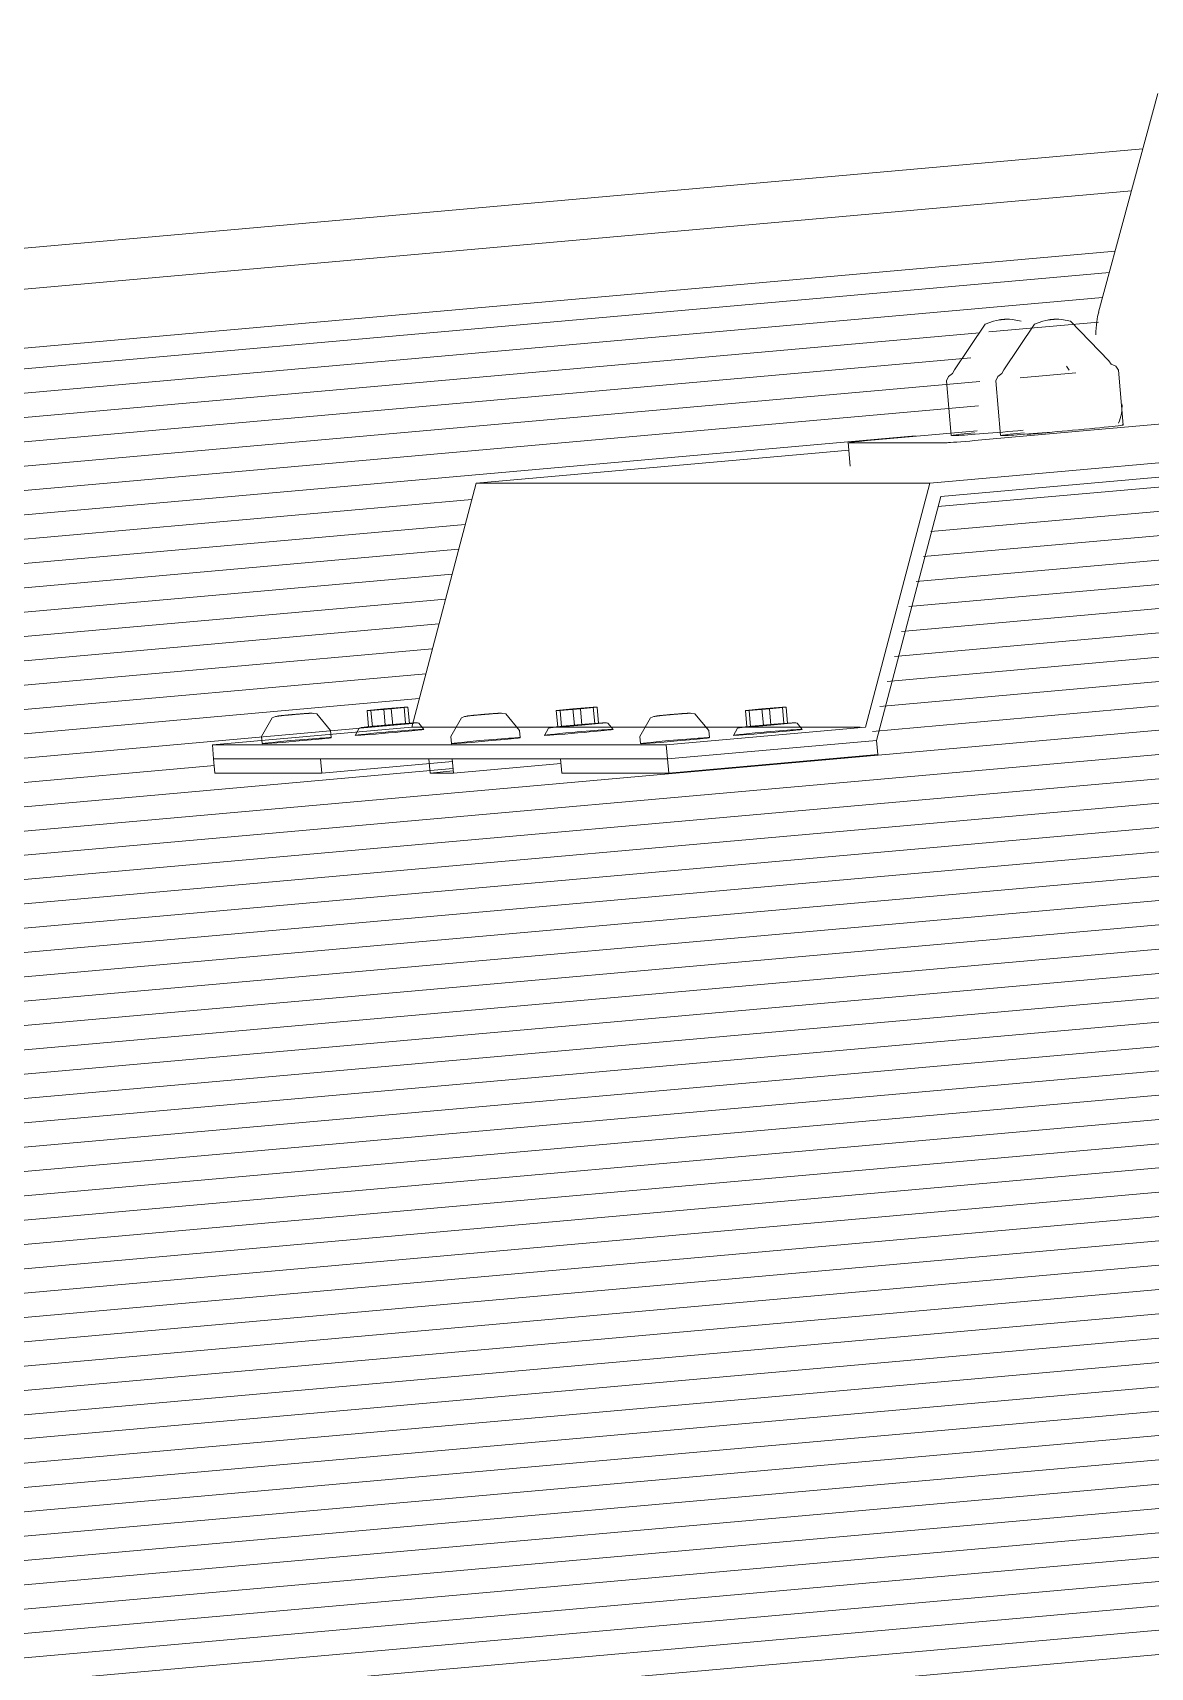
# Model space of a CAD drawing. Header units: millimetres. Extents: x 4237772 to 4686020, y -673 to 29459.
# Drawn here: x 4302473.2 to 4302709.2, y 16660 to 17005.2 of the extents above; entities that cross this region are included whole.
import ezdxf

# ---------------------------------------------------------------- set-up
doc = ezdxf.new("R2010")
doc.units = ezdxf.units.MM
for name, color, linetype, lineweight in [('A-ROOF', 132, 'Continuous', 5), ('A-ROOF-PATT', 132, 'Continuous', 5), ('Q-SPCQ', 91, 'Continuous', 5)]:
    doc.layers.add(name, color=color, linetype=linetype, lineweight=lineweight)

# ---------------------------------------------------------------- blocks, each defined once
blk = doc.blocks.new('Static Line_Sayfa_Metal Deck_Pan Mount - Up to 15 _ pitch - Max 2 Users-1845874-SECTION - GRIDS C4-C5')
at = {"layer": 'Q-SPCQ'}
for p, q in [((4302710.86, 16992.4), (4302698.34, 16946.24)), ((4302667.47, 16933.26), (4302666.61, 16932.64)), ((4302667.88, 16934.02), (4302667.47, 16933.26)), ((4302677.89, 16933.26), (4302677.03, 16932.64)), ((4302678.3, 16934.02), (4302677.89, 16933.26)), ((4302692.11, 16933.97), (4302691.54, 16934.79)), ((4302700.48, 16935.93), (4302701.01, 16935.25)), ((4302701.96, 16934.79), (4302701.01, 16935.25)), ((4302702.52, 16933.97), (4302701.96, 16934.79)), ((4302703.52, 16922.37), (4302702.52, 16933.97)), ((4302666.2, 16931.74), (4302666.61, 16932.64)), ((4302666.2, 16931.74), (4302667.2, 16920.14)), ((4302676.62, 16931.74), (4302677.03, 16932.64)), ((4302676.62, 16931.74), (4302677.62, 16920.14)), ((4302696.65, 16921.26), (4302718.23, 16923.17)), ((4302672.67, 16921.13), (4302649.55, 16919.08)), ((4302804.71, 16922.67), (4302662.71, 16910.06)), ((4302665.03, 16907.25), (4302802.91, 16919.5)), ((4302672.12, 16919.08), (4302696.65, 16921.26)), ((4302683.28, 16920.4), (4302687.99, 16920.82)), ((4302566.86, 16910.06), (4302645.65, 16917.06)), ((4302645.44, 16918.65), (4302645.86, 16913.67)), ((4302645.51, 16918.64), (4302655.93, 16918.64)), ((4302655.93, 16918.64), (4302666.35, 16918.64)), ((4302553.27, 16858.57), (4302566.86, 16910.06)), ((4302662.71, 16910.06), (4302566.86, 16910.06)), ((4302662.71, 16910.06), (4302649.12, 16858.57)), ((4302651.44, 16855.76), (4302665.03, 16907.25)), ((4302547.38, 16862.43), (4302543.87, 16862.08)), ((4302543.87, 16862.08), (4302544.67, 16862.08)), ((4302544.17, 16858.59), (4302543.87, 16862.08)), ((4302544.67, 16862.08), (4302548.97, 16862.43)), ((4302544.97, 16858.59), (4302544.67, 16862.08)), ((4302551.68, 16862.77), (4302547.38, 16862.43)), ((4302547.68, 16858.94), (4302547.38, 16862.43)), ((4302548.97, 16862.43), (4302552.48, 16862.77)), ((4302548.97, 16862.43), (4302549.27, 16858.94)), ((4302552.48, 16862.77), (4302551.68, 16862.77)), ((4302551.98, 16859.29), (4302551.68, 16862.77)), ((4302552.78, 16859.29), (4302552.48, 16862.77)), ((4302587.32, 16862.43), (4302583.81, 16862.08)), ((4302583.81, 16862.08), (4302584.61, 16862.08)), ((4302584.11, 16858.59), (4302583.81, 16862.08)), ((4302584.61, 16862.08), (4302588.91, 16862.43)), ((4302584.91, 16858.59), (4302584.61, 16862.08)), ((4302591.62, 16862.77), (4302587.32, 16862.43)), ((4302587.62, 16858.94), (4302587.32, 16862.43)), ((4302588.91, 16862.43), (4302592.42, 16862.77)), ((4302588.91, 16862.43), (4302589.21, 16858.94)), ((4302592.42, 16862.77), (4302591.62, 16862.77)), ((4302591.92, 16859.29), (4302591.62, 16862.77)), ((4302592.72, 16859.29), (4302592.42, 16862.77)), ((4302627.25, 16862.43), (4302623.75, 16862.08)), ((4302623.75, 16862.08), (4302624.55, 16862.08)), ((4302623.75, 16862.08), (4302624.05, 16858.59)), ((4302624.55, 16862.08), (4302628.85, 16862.43)), ((4302624.55, 16862.08), (4302624.85, 16858.59)), ((4302631.56, 16862.77), (4302627.25, 16862.43)), ((4302627.55, 16858.94), (4302627.25, 16862.43)), ((4302628.85, 16862.43), (4302632.35, 16862.77)), ((4302628.85, 16862.43), (4302629.15, 16858.94)), ((4302632.35, 16862.77), (4302631.56, 16862.77)), ((4302631.56, 16862.77), (4302631.86, 16859.29)), ((4302632.35, 16862.77), (4302632.65, 16859.29)), ((4302511.19, 16854.83), (4302553.27, 16858.57)), ((4302536.25, 16856.33), (4302536.13, 16857.82)), ((4302544.17, 16858.59), (4302547.68, 16858.94)), ((4302544.97, 16858.59), (4302544.17, 16858.59)), ((4302549.27, 16858.94), (4302544.97, 16858.59)), ((4302547.68, 16858.94), (4302551.98, 16859.29)), ((4302552.78, 16859.29), (4302549.27, 16858.94)), ((4302551.98, 16859.29), (4302552.78, 16859.29)), ((4302647.95, 16858.57), (4302553.27, 16858.57)), ((4302576.19, 16856.33), (4302576.06, 16857.82)), ((4302584.11, 16858.59), (4302587.62, 16858.94)), ((4302584.91, 16858.59), (4302584.11, 16858.59)), ((4302589.21, 16858.94), (4302584.91, 16858.59)), ((4302587.62, 16858.94), (4302591.92, 16859.29)), ((4302592.72, 16859.29), (4302589.21, 16858.94)), ((4302591.92, 16859.29), (4302592.72, 16859.29)), ((4302649.12, 16858.57), (4302607.04, 16854.83)), ((4302616.13, 16856.33), (4302616, 16857.82)), ((4302624.05, 16858.59), (4302627.55, 16858.94)), ((4302624.85, 16858.59), (4302624.05, 16858.59)), ((4302629.15, 16858.94), (4302624.85, 16858.59)), ((4302627.55, 16858.94), (4302631.86, 16859.29)), ((4302632.65, 16859.29), (4302629.15, 16858.94)), ((4302631.86, 16859.29), (4302632.65, 16859.29)), ((4302511.44, 16851.84), (4302511.19, 16854.83)), ((4302607.04, 16854.83), (4302511.19, 16854.83)), ((4302521.58, 16856.57), (4302521.71, 16855.08)), ((4302561.52, 16856.57), (4302561.65, 16855.08)), ((4302601.46, 16856.57), (4302601.59, 16855.08)), ((4302607.04, 16854.83), (4302607.29, 16851.84)), ((4302607.29, 16851.84), (4302651.44, 16855.76)), ((4302607.29, 16851.84), (4302651.44, 16855.76)), ((4302651.7, 16852.78), (4302651.44, 16855.76)), ((4302607.29, 16851.84), (4302511.44, 16851.84)), ((4302511.44, 16851.84), (4302534.02, 16851.84)), ((4302511.7, 16848.85), (4302511.44, 16851.84)), ((4302534.02, 16851.84), (4302534.27, 16848.85)), ((4302561.87, 16851.3), (4302534.27, 16848.85)), ((4302556.92, 16851.84), (4302559.37, 16851.84)), ((4302557.18, 16848.85), (4302556.92, 16851.84)), ((4302559.37, 16851.84), (4302561.82, 16851.84)), ((4302562.08, 16848.85), (4302561.82, 16851.84)), ((4302584.8, 16850.87), (4302562.08, 16848.85)), ((4302584.72, 16851.84), (4302607.29, 16851.84)), ((4302584.72, 16851.84), (4302584.98, 16848.85)), ((4302607.55, 16848.85), (4302607.29, 16851.84)), ((4302651.7, 16852.78), (4302607.55, 16848.85)), ((4302534.27, 16848.85), (4302511.7, 16848.85)), ((4302557.18, 16848.85), (4302562.04, 16849.29)), ((4302559.63, 16848.85), (4302557.18, 16848.85)), ((4302562.08, 16848.85), (4302559.63, 16848.85)), ((4302607.55, 16848.85), (4302584.98, 16848.85))]:
    blk.add_line(p, q, dxfattribs=at)
at = {"layer": 'Q-SPCQ', "flags": 128}
for points in [[(4302667.88, 16934.02), (4302674.4, 16943.68), (4302676.13, 16944.31), (4302676.77, 16944.47), (4302677.11, 16944.53), (4302677.31, 16944.57), (4302677.45, 16944.59), (4302677.55, 16944.6), (4302677.63, 16944.61), (4302677.69, 16944.62), (4302677.74, 16944.63), (4302677.78, 16944.63), (4302677.81, 16944.64), (4302677.84, 16944.64), (4302677.87, 16944.64), (4302677.89, 16944.64), (4302677.91, 16944.65), (4302677.93, 16944.65), (4302677.94, 16944.65), (4302677.96, 16944.65), (4302677.97, 16944.65), (4302677.98, 16944.65), (4302678, 16944.66), (4302678.01, 16944.66), (4302678.02, 16944.66), (4302678.03, 16944.66), (4302678.04, 16944.66), (4302678.05, 16944.66), (4302678.05, 16944.66), (4302678.06, 16944.66), (4302678.07, 16944.66), (4302678.08, 16944.66), (4302678.09, 16944.66), (4302678.09, 16944.67), (4302678.1, 16944.67), (4302678.11, 16944.67)], [(4302681.98, 16944.33), (4302680.18, 16944.66), (4302679.51, 16944.7), (4302679.17, 16944.71), (4302678.96, 16944.71), (4302678.82, 16944.71), (4302678.72, 16944.7), (4302678.64, 16944.7), (4302678.58, 16944.7), (4302678.53, 16944.7), (4302678.49, 16944.69), (4302678.46, 16944.69), (4302678.43, 16944.69), (4302678.4, 16944.69), (4302678.38, 16944.69), (4302678.36, 16944.69), (4302678.34, 16944.68), (4302678.33, 16944.68), (4302678.31, 16944.68), (4302678.3, 16944.68), (4302678.29, 16944.68), (4302678.27, 16944.68), (4302678.26, 16944.68), (4302678.25, 16944.68), (4302678.24, 16944.68), (4302678.23, 16944.68), (4302678.23, 16944.68), (4302678.22, 16944.68), (4302678.21, 16944.67), (4302678.2, 16944.67), (4302678.19, 16944.67), (4302678.19, 16944.67), (4302678.18, 16944.67), (4302678.17, 16944.67), (4302678.16, 16944.67), (4302678.16, 16944.67), (4302678.15, 16944.67), (4302678.14, 16944.67), (4302678.14, 16944.67), (4302678.13, 16944.67), (4302678.12, 16944.67), (4302678.12, 16944.67), (4302678.11, 16944.67)], [(4302678.3, 16934.02), (4302684.82, 16943.68), (4302686.54, 16944.31), (4302687.19, 16944.47), (4302687.53, 16944.53), (4302687.73, 16944.57), (4302687.87, 16944.59), (4302687.97, 16944.6), (4302688.05, 16944.61), (4302688.11, 16944.62), (4302688.16, 16944.63), (4302688.2, 16944.63), (4302688.23, 16944.64), (4302688.26, 16944.64), (4302688.29, 16944.64), (4302688.31, 16944.64), (4302688.33, 16944.65), (4302688.35, 16944.65), (4302688.36, 16944.65), (4302688.38, 16944.65), (4302688.39, 16944.65), (4302688.4, 16944.65), (4302688.41, 16944.66), (4302688.43, 16944.66), (4302688.44, 16944.66), (4302688.45, 16944.66), (4302688.46, 16944.66), (4302688.46, 16944.66), (4302688.47, 16944.66), (4302688.48, 16944.66), (4302688.49, 16944.66), (4302688.5, 16944.66), (4302688.5, 16944.66), (4302688.51, 16944.67), (4302688.52, 16944.67), (4302688.52, 16944.67)], [(4302700.48, 16935.93), (4302692.4, 16944.33), (4302690.6, 16944.66), (4302689.93, 16944.7), (4302689.59, 16944.71), (4302689.38, 16944.71), (4302689.24, 16944.71), (4302689.14, 16944.7), (4302689.06, 16944.7), (4302689, 16944.7), (4302688.95, 16944.7), (4302688.91, 16944.69), (4302688.88, 16944.69), (4302688.85, 16944.69), (4302688.82, 16944.69), (4302688.8, 16944.69), (4302688.78, 16944.69), (4302688.76, 16944.68), (4302688.75, 16944.68), (4302688.73, 16944.68), (4302688.72, 16944.68), (4302688.71, 16944.68), (4302688.69, 16944.68), (4302688.68, 16944.68), (4302688.67, 16944.68), (4302688.66, 16944.68), (4302688.65, 16944.68), (4302688.64, 16944.68), (4302688.64, 16944.68), (4302688.63, 16944.67), (4302688.62, 16944.67), (4302688.61, 16944.67), (4302688.6, 16944.67), (4302688.6, 16944.67), (4302688.59, 16944.67), (4302688.58, 16944.67), (4302688.58, 16944.67), (4302688.57, 16944.67), (4302688.56, 16944.67), (4302688.56, 16944.67), (4302688.55, 16944.67), (4302688.54, 16944.67), (4302688.54, 16944.67), (4302688.53, 16944.67)], [(4302521.58, 16856.57), (4302523.84, 16860.52), (4302524.5, 16860.77), (4302524.76, 16860.83), (4302524.9, 16860.86), (4302524.99, 16860.88), (4302525.07, 16860.89), (4302525.14, 16860.9), (4302525.21, 16860.91), (4302525.28, 16860.92), (4302525.34, 16860.93), (4302525.41, 16860.93), (4302525.48, 16860.94), (4302525.55, 16860.95), (4302525.63, 16860.96), (4302525.71, 16860.97), (4302525.79, 16860.98), (4302525.88, 16860.99), (4302525.97, 16861), (4302526.06, 16861.01), (4302526.16, 16861.02), (4302526.26, 16861.03), (4302526.37, 16861.04), (4302526.47, 16861.05), (4302526.58, 16861.06), (4302526.69, 16861.07), (4302526.81, 16861.08), (4302526.93, 16861.09), (4302527.05, 16861.1), (4302527.17, 16861.11), (4302527.29, 16861.12), (4302527.42, 16861.14), (4302527.55, 16861.15), (4302527.68, 16861.16), (4302527.81, 16861.17), (4302527.93, 16861.18)], [(4302536.13, 16857.82), (4302533.23, 16861.33), (4302532.53, 16861.46), (4302532.27, 16861.48), (4302532.13, 16861.48), (4302532.03, 16861.48), (4302531.95, 16861.48), (4302531.88, 16861.48), (4302531.81, 16861.48), (4302531.75, 16861.48), (4302531.68, 16861.47), (4302531.61, 16861.47), (4302531.54, 16861.46), (4302531.47, 16861.46), (4302531.39, 16861.46), (4302531.31, 16861.45), (4302531.23, 16861.44), (4302531.14, 16861.44), (4302531.05, 16861.43), (4302530.95, 16861.43), (4302530.86, 16861.42), (4302530.76, 16861.41), (4302530.65, 16861.4), (4302530.54, 16861.4), (4302530.43, 16861.39), (4302530.32, 16861.38), (4302530.21, 16861.37), (4302530.09, 16861.36), (4302529.97, 16861.35), (4302529.85, 16861.34), (4302529.72, 16861.33), (4302529.6, 16861.32), (4302529.47, 16861.31), (4302529.34, 16861.3), (4302529.21, 16861.29), (4302529.08, 16861.28), (4302528.94, 16861.27), (4302528.81, 16861.26), (4302528.68, 16861.25), (4302528.54, 16861.23), (4302528.41, 16861.22), (4302528.28, 16861.21), (4302528.14, 16861.2), (4302528.01, 16861.19), (4302527.93, 16861.18)], [(4302561.52, 16856.57), (4302563.78, 16860.52), (4302564.44, 16860.77), (4302564.69, 16860.83), (4302564.83, 16860.86), (4302564.93, 16860.88), (4302565.01, 16860.89), (4302565.08, 16860.9), (4302565.15, 16860.91), (4302565.21, 16860.92), (4302565.28, 16860.93), (4302565.35, 16860.93), (4302565.42, 16860.94), (4302565.49, 16860.95), (4302565.57, 16860.96), (4302565.65, 16860.97), (4302565.73, 16860.98), (4302565.82, 16860.99), (4302565.91, 16861), (4302566, 16861.01), (4302566.1, 16861.02), (4302566.2, 16861.03), (4302566.3, 16861.04), (4302566.41, 16861.05), (4302566.52, 16861.06), (4302566.63, 16861.07), (4302566.75, 16861.08), (4302566.86, 16861.09), (4302566.98, 16861.1), (4302567.11, 16861.11), (4302567.23, 16861.12), (4302567.36, 16861.14), (4302567.49, 16861.15), (4302567.61, 16861.16), (4302567.74, 16861.17), (4302567.87, 16861.18)], [(4302576.06, 16857.82), (4302573.16, 16861.33), (4302572.47, 16861.46), (4302572.21, 16861.48), (4302572.07, 16861.48), (4302571.97, 16861.48), (4302571.89, 16861.48), (4302571.82, 16861.48), (4302571.75, 16861.48), (4302571.68, 16861.48), (4302571.62, 16861.47), (4302571.55, 16861.47), (4302571.48, 16861.46), (4302571.4, 16861.46), (4302571.33, 16861.46), (4302571.25, 16861.45), (4302571.16, 16861.44), (4302571.08, 16861.44), (4302570.99, 16861.43), (4302570.89, 16861.43), (4302570.79, 16861.42), (4302570.69, 16861.41), (4302570.59, 16861.4), (4302570.48, 16861.4), (4302570.37, 16861.39), (4302570.26, 16861.38), (4302570.14, 16861.37), (4302570.03, 16861.36), (4302569.91, 16861.35), (4302569.78, 16861.34), (4302569.66, 16861.33), (4302569.53, 16861.32), (4302569.41, 16861.31), (4302569.28, 16861.3), (4302569.15, 16861.29), (4302569.01, 16861.28), (4302568.88, 16861.27), (4302568.75, 16861.26), (4302568.62, 16861.25), (4302568.48, 16861.23), (4302568.35, 16861.22), (4302568.21, 16861.21), (4302568.08, 16861.2), (4302567.95, 16861.19), (4302567.87, 16861.18)], [(4302601.46, 16856.57), (4302603.72, 16860.52), (4302604.38, 16860.77), (4302604.63, 16860.83), (4302604.77, 16860.86), (4302604.87, 16860.88), (4302604.95, 16860.89), (4302605.02, 16860.9), (4302605.09, 16860.91), (4302605.15, 16860.92), (4302605.22, 16860.93), (4302605.28, 16860.93), (4302605.36, 16860.94), (4302605.43, 16860.95), (4302605.5, 16860.96), (4302605.58, 16860.97), (4302605.67, 16860.98), (4302605.76, 16860.99), (4302605.85, 16861), (4302605.94, 16861.01), (4302606.04, 16861.02), (4302606.14, 16861.03), (4302606.24, 16861.04), (4302606.35, 16861.05), (4302606.46, 16861.06), (4302606.57, 16861.07), (4302606.68, 16861.08), (4302606.8, 16861.09), (4302606.92, 16861.1), (4302607.04, 16861.11), (4302607.17, 16861.12), (4302607.3, 16861.14), (4302607.42, 16861.15), (4302607.55, 16861.16), (4302607.68, 16861.17), (4302607.8, 16861.18)], [(4302616, 16857.82), (4302613.1, 16861.33), (4302612.41, 16861.46), (4302612.15, 16861.48), (4302612, 16861.48), (4302611.9, 16861.48), (4302611.82, 16861.48), (4302611.75, 16861.48), (4302611.69, 16861.48), (4302611.62, 16861.48), (4302611.55, 16861.47), (4302611.49, 16861.47), (4302611.42, 16861.46), (4302611.34, 16861.46), (4302611.27, 16861.46), (4302611.19, 16861.45), (4302611.1, 16861.44), (4302611.01, 16861.44), (4302610.92, 16861.43), (4302610.83, 16861.43), (4302610.73, 16861.42), (4302610.63, 16861.41), (4302610.53, 16861.4), (4302610.42, 16861.4), (4302610.31, 16861.39), (4302610.2, 16861.38), (4302610.08, 16861.37), (4302609.96, 16861.36), (4302609.84, 16861.35), (4302609.72, 16861.34), (4302609.6, 16861.33), (4302609.47, 16861.32), (4302609.34, 16861.31), (4302609.21, 16861.3), (4302609.08, 16861.29), (4302608.95, 16861.28), (4302608.82, 16861.27), (4302608.69, 16861.26), (4302608.55, 16861.25), (4302608.42, 16861.23), (4302608.29, 16861.22), (4302608.15, 16861.21), (4302608.02, 16861.2), (4302607.89, 16861.19), (4302607.8, 16861.18)], [(4302541.35, 16856.82), (4302542.2, 16858.31), (4302542.46, 16858.4), (4302542.57, 16858.43), (4302542.65, 16858.45), (4302542.72, 16858.46), (4302542.78, 16858.47), (4302542.86, 16858.48), (4302542.94, 16858.49), (4302543.02, 16858.5), (4302543.11, 16858.51), (4302543.21, 16858.52), (4302543.32, 16858.54), (4302543.43, 16858.55), (4302543.55, 16858.56), (4302543.68, 16858.58), (4302543.82, 16858.59), (4302543.96, 16858.61), (4302544.11, 16858.62), (4302544.27, 16858.64), (4302544.43, 16858.65), (4302544.6, 16858.67), (4302544.78, 16858.69), (4302544.96, 16858.71), (4302545.15, 16858.73), (4302545.34, 16858.74), (4302545.54, 16858.76), (4302545.74, 16858.78), (4302545.95, 16858.8), (4302546.16, 16858.82), (4302546.37, 16858.84), (4302546.59, 16858.86), (4302546.81, 16858.88), (4302547.03, 16858.9), (4302547.26, 16858.92), (4302547.47, 16858.94)], [(4302555.86, 16858.07), (4302554.77, 16859.39), (4302554.5, 16859.44), (4302554.38, 16859.45), (4302554.3, 16859.45), (4302554.23, 16859.45), (4302554.17, 16859.45), (4302554.09, 16859.45), (4302554.01, 16859.44), (4302553.93, 16859.44), (4302553.84, 16859.44), (4302553.74, 16859.43), (4302553.63, 16859.42), (4302553.51, 16859.42), (4302553.39, 16859.41), (4302553.26, 16859.4), (4302553.12, 16859.39), (4302552.98, 16859.38), (4302552.83, 16859.37), (4302552.67, 16859.36), (4302552.51, 16859.35), (4302552.34, 16859.34), (4302552.16, 16859.33), (4302551.98, 16859.31), (4302551.79, 16859.3), (4302551.6, 16859.28), (4302551.4, 16859.27), (4302551.2, 16859.25), (4302550.99, 16859.24), (4302550.78, 16859.22), (4302550.57, 16859.2), (4302550.35, 16859.18), (4302550.13, 16859.17), (4302549.91, 16859.15), (4302549.68, 16859.13), (4302549.45, 16859.11), (4302549.22, 16859.09), (4302548.99, 16859.07), (4302548.76, 16859.05), (4302548.53, 16859.03), (4302548.3, 16859.01), (4302548.07, 16858.99), (4302547.84, 16858.97), (4302547.61, 16858.95), (4302547.47, 16858.94)], [(4302581.29, 16856.82), (4302582.13, 16858.31), (4302582.39, 16858.4), (4302582.51, 16858.43), (4302582.58, 16858.45), (4302582.65, 16858.46), (4302582.72, 16858.47), (4302582.79, 16858.48), (4302582.87, 16858.49), (4302582.96, 16858.5), (4302583.05, 16858.51), (4302583.15, 16858.52), (4302583.26, 16858.54), (4302583.37, 16858.55), (4302583.49, 16858.56), (4302583.62, 16858.58), (4302583.76, 16858.59), (4302583.9, 16858.61), (4302584.05, 16858.62), (4302584.21, 16858.64), (4302584.37, 16858.65), (4302584.54, 16858.67), (4302584.72, 16858.69), (4302584.9, 16858.71), (4302585.09, 16858.73), (4302585.28, 16858.74), (4302585.48, 16858.76), (4302585.68, 16858.78), (4302585.89, 16858.8), (4302586.1, 16858.82), (4302586.31, 16858.84), (4302586.53, 16858.86), (4302586.75, 16858.88), (4302586.97, 16858.9), (4302587.2, 16858.92), (4302587.41, 16858.94)], [(4302595.8, 16858.07), (4302594.71, 16859.39), (4302594.44, 16859.44), (4302594.32, 16859.45), (4302594.24, 16859.45), (4302594.17, 16859.45), (4302594.1, 16859.45), (4302594.03, 16859.45), (4302593.95, 16859.44), (4302593.87, 16859.44), (4302593.77, 16859.44), (4302593.67, 16859.43), (4302593.57, 16859.42), (4302593.45, 16859.42), (4302593.33, 16859.41), (4302593.2, 16859.4), (4302593.06, 16859.39), (4302592.92, 16859.38), (4302592.77, 16859.37), (4302592.61, 16859.36), (4302592.45, 16859.35), (4302592.28, 16859.34), (4302592.1, 16859.33), (4302591.92, 16859.31), (4302591.73, 16859.3), (4302591.54, 16859.28), (4302591.34, 16859.27), (4302591.14, 16859.25), (4302590.93, 16859.24), (4302590.72, 16859.22), (4302590.5, 16859.2), (4302590.29, 16859.18), (4302590.07, 16859.17), (4302589.84, 16859.15), (4302589.62, 16859.13), (4302589.39, 16859.11), (4302589.16, 16859.09), (4302588.93, 16859.07), (4302588.7, 16859.05), (4302588.47, 16859.03), (4302588.24, 16859.01), (4302588.01, 16858.99), (4302587.78, 16858.97), (4302587.55, 16858.95), (4302587.41, 16858.94)], [(4302621.22, 16856.82), (4302622.07, 16858.31), (4302622.33, 16858.4), (4302622.44, 16858.43), (4302622.52, 16858.45), (4302622.59, 16858.46), (4302622.66, 16858.47), (4302622.73, 16858.48), (4302622.81, 16858.49), (4302622.9, 16858.5), (4302622.99, 16858.51), (4302623.09, 16858.52), (4302623.19, 16858.54), (4302623.31, 16858.55), (4302623.43, 16858.56), (4302623.56, 16858.58), (4302623.69, 16858.59), (4302623.84, 16858.61), (4302623.99, 16858.62), (4302624.15, 16858.64), (4302624.31, 16858.65), (4302624.48, 16858.67), (4302624.66, 16858.69), (4302624.84, 16858.71), (4302625.02, 16858.73), (4302625.22, 16858.74), (4302625.41, 16858.76), (4302625.62, 16858.78), (4302625.82, 16858.8), (4302626.03, 16858.82), (4302626.25, 16858.84), (4302626.47, 16858.86), (4302626.69, 16858.88), (4302626.91, 16858.9), (4302627.13, 16858.92), (4302627.34, 16858.94)], [(4302635.74, 16858.07), (4302634.65, 16859.39), (4302634.38, 16859.44), (4302634.26, 16859.45), (4302634.18, 16859.45), (4302634.11, 16859.45), (4302634.04, 16859.45), (4302633.97, 16859.45), (4302633.89, 16859.44), (4302633.8, 16859.44), (4302633.71, 16859.44), (4302633.61, 16859.43), (4302633.5, 16859.42), (4302633.39, 16859.42), (4302633.27, 16859.41), (4302633.14, 16859.4), (4302633, 16859.39), (4302632.86, 16859.38), (4302632.71, 16859.37), (4302632.55, 16859.36), (4302632.38, 16859.35), (4302632.21, 16859.34), (4302632.04, 16859.33), (4302631.85, 16859.31), (4302631.67, 16859.3), (4302631.47, 16859.28), (4302631.28, 16859.27), (4302631.07, 16859.25), (4302630.87, 16859.24), (4302630.66, 16859.22), (4302630.44, 16859.2), (4302630.22, 16859.18), (4302630, 16859.17), (4302629.78, 16859.15), (4302629.56, 16859.13), (4302629.33, 16859.11), (4302629.1, 16859.09), (4302628.87, 16859.07), (4302628.64, 16859.05), (4302628.41, 16859.03), (4302628.18, 16859.01), (4302627.94, 16858.99), (4302627.71, 16858.97), (4302627.48, 16858.95), (4302627.34, 16858.94)]]:
    blk.add_lwpolyline(points, dxfattribs=at)
at = {"layer": 'Q-SPCQ'}
for centre, major_axis, ratio, start_param, end_param in [((4302701.03, 16930.57), (-1.55, 17.43), 0.172982, 0.438419, 0.885224), ((4302695.4, 16926.16), (0, 8), 0.984809, 4.276057, 4.799655), ((4302680.15, 16921.26), (12.95, 1.12), 0.015134, 2.232511, 4.886265), ((4302690.57, 16921.26), (12.95, 1.12), 0.015134, 2.232511, 4.886265), ((4302690.57, 16921.26), (12.95, 1.12), 0.015134, 4.886265, 6.457062), ((4302650.42, 16919.08), (4.98, 0.43), 0.015134, 3.05367, 3.141593), ((4302650.42, 16919.08), (4.98, 0.43), 0.015134, 1.744673, 2.79187), ((4302671.25, 16919.08), (4.98, 0.43), 0.015134, 3.315469, 4.886265), ((4302548.61, 16857.45), (7.26, 0.63), 0.015134, 1.744673, 4.886265), ((4302548.61, 16857.45), (7.26, 0.63), 0.015134, 4.886265, 8.027858), ((4302588.54, 16857.45), (7.26, 0.63), 0.015134, 1.744673, 4.886265), ((4302588.54, 16857.45), (7.26, 0.63), 0.015134, 4.886265, 8.027858), ((4302628.48, 16857.45), (7.26, 0.63), 0.015134, 1.744673, 4.886265), ((4302628.48, 16857.45), (7.26, 0.63), 0.015134, 4.886265, 8.027858), ((4302528.98, 16855.7), (7.27, 0.63), 0.015134, 1.744673, 4.886265), ((4302528.98, 16855.7), (7.27, 0.63), 0.015134, 4.886265, 8.027858), ((4302568.92, 16855.7), (7.27, 0.63), 0.015134, 1.744673, 4.886265), ((4302568.92, 16855.7), (7.27, 0.63), 0.015134, 4.886265, 8.027858), ((4302608.86, 16855.7), (7.27, 0.63), 0.015134, 1.744673, 4.886265), ((4302608.86, 16855.7), (7.27, 0.63), 0.015134, 4.886265, 8.027858)]:
    blk.add_ellipse(centre, major_axis=major_axis, ratio=ratio, start_param=start_param, end_param=end_param, dxfattribs=at)
blk = doc.blocks.new('Roof Gutters3 - Roof Gutters-1885272-SECTION - GRIDS C4-C5')
at = {"layer": 'A-ROOF-PATT'}
h = blk.add_hatch(dxfattribs=at)
h.set_pattern_fill('FP_51', color=256, style=0, pattern_type=2)
h.set_pattern_definition([(303.735, (4301352.49, 16948.42), (326.661, 29.026), [])])
h.paths.add_polyline_path([(4291640.28, 15988.72), (4302705.6, 16973), (4302707.69, 16980.69), (4291634.82, 15996.9)])
h.paths.add_polyline_path([(4302712.85, 16972.49), (4302715.32, 16972.71), (4302716.58, 16976.73), (4302721.53, 16976.73), (4302721.82, 16973.29), (4311186.72, 17725.37), (4311181.97, 17733.6), (4302711.86, 16981.06), (4302712.74, 16973)])
h = blk.add_hatch(dxfattribs=at)
h.set_pattern_fill('FP_49', color=256, style=0, pattern_type=2)
h.set_pattern_definition([(90, (4300757.56, 16803.9), (-327.909, 4e-05), [])])
h.paths.add_polyline_path([(4291583.83, 15971.3), (4302701.83, 16959.1), (4302705.28, 16971.82), (4291640.28, 15988.72), (4291634.82, 15993.39), (4291582.39, 15988.04)])
h.paths.add_polyline_path([(4302715.02, 16960.27), (4302716.39, 16960.4), (4302714.92, 16960.87)])
h.paths.add_polyline_path([(4302722.88, 16960.97), (4310826.51, 17680.95), (4310834.73, 17684.7), (4311128.88, 17710.83), (4311291.98, 17710.87), (4311157.75, 17722.79), (4302721.82, 16973.29)])
at = {"layer": 'A-ROOF'}
for p, q in [((4291634.82, 15996.9), (4302707.69, 16980.69)), ((4291640.28, 15988.72), (4302705.28, 16971.82))]:
    blk.add_line(p, q, dxfattribs=at)

msp = doc.modelspace()

# ---------------------------------------------------------------- hatches: boundary and pattern name
at = {"layer": 'A-ROOF-PATT'}
h = msp.add_hatch(dxfattribs=at)
h.set_pattern_fill('FP_1', color=256, style=0, pattern_type=2)
h.set_pattern_definition([(5.077, (33884.955, -378081.246), (-57.82285798, -2.2084e-06), [])])
h.paths.add_polyline_path([(4321131.89, 16882.5), (4321136.77, 16921.52), (4321136.54, 16907.71)])
h.paths.add_polyline_path([(4308219.81, 15733.24), (4321131.89, 16882.5), (4321138.17, 16907.71), (4321139.65, 16913.43), (4321139.7, 16917.39), (4321144.27, 16917.36), (4321149.04, 16881.85), (4321588.09, 16922.58), (4321586.5, 16925.99), (4321581.11, 16930.8), (4321580.76, 16934.89), (4321589.77, 16938.62), (4321597.78, 16937.35), (4321602.49, 16936.13), (4321760.19, 16936.15), (4330154.71, 17680.95), (4329622.5, 17680.99), (4310814.56, 17679.89), (4302722.88, 16960.97), (4302725.82, 16926.86), (4302701.19, 16923.17), (4302805.24, 16921.52), (4302826.89, 16878.1), (4302869.07, 16877.1), (4302868.98, 16872.08), (4302802.77, 16868.2), (4302802.52, 16870.21), (4302779.87, 16868.2), (4302779.61, 16870.65), (4302729.5, 16868.2), (4302727.44, 16875.11), (4302710.81, 16911.32), (4302665.03, 16907.25), (4302649.12, 16852.55), (4302584.98, 16848.85), (4302584.72, 16850.87), (4302562.08, 16848.85), (4302561.82, 16851.3), (4302511.7, 16848.85), (4302511.44, 16854.85), (4302553.27, 16858.57), (4302566.86, 16910.06), (4302672.64, 16921.52), (4302673.31, 16932.18), (4302694.45, 16932.61), (4302696.01, 16933.25), (4302680.9, 16934.14), (4302679.66, 16934.87), (4302670.48, 16934.13), (4302673.31, 16942.29), (4302697.93, 16938.99), (4302698.34, 16940.58), (4302698.34, 16946.24), (4302701.83, 16959.1), (4291582.39, 15971.17), (4300499.33, 15971.17), (4298099.89, 15758.01), (4308200.79, 15733.29)])
h.paths.add_polyline_path([(4320706.14, 16848.85), (4320660.66, 16848.85), (4320660.41, 16851.3), (4320610.29, 16848.85), (4320610.03, 16854.85), (4320651.86, 16858.57), (4320665.45, 16910.06), (4320771.23, 16921.52), (4320771.32, 16932.14), (4320769.07, 16934.13), (4320771.08, 16939.33), (4320781.5, 16941.02), (4320784.78, 16940.51), (4320789.91, 16941.56), (4320795.62, 16941.67), (4320796.97, 16946.24), (4320794.93, 16976.73), (4320795.62, 16979.22), (4320796.59, 16980.89), (4320795.62, 16992.4), (4320800.72, 16992.4), (4320819.51, 16946.55), (4320816.09, 16946.24), (4320817.25, 16926.42), (4320799.4, 16926.42), (4320801.45, 16923.17), (4320903.82, 16921.52), (4320925.48, 16878.1), (4320967.57, 16878.1), (4320967.57, 16872.08), (4320901.36, 16868.2), (4320901.1, 16870.21), (4320878.46, 16868.2), (4320878.2, 16870.65), (4320828.08, 16868.2), (4320826.03, 16875.11), (4320809.4, 16911.32), (4320763.62, 16907.25), (4320747.71, 16852.55), (4320713.47, 16849.51)])
h.paths.add_polyline_path([(4303610.63, 16850.68), (4303602.2, 16850.68), (4303601.94, 16853.59), (4303560.53, 16850.68), (4303560.27, 16853.67), (4303568.84, 16856.44), (4303567.15, 16905.52), (4303697.72, 16919.44), (4303719.63, 16920.17), (4303719.88, 16919.09), (4303762.8, 16922.91), (4303776.02, 16921.52), (4303791.91, 16921.52), (4303797.03, 16873.08), (4303798.39, 16871.1), (4303806.84, 16871.1), (4303806.84, 16868.09), (4303610.88, 16850.68)])
h.paths.add_polyline_path([(4304616.1, 16850.68), (4304607.68, 16850.68), (4304607.42, 16853.59), (4304566, 16850.68), (4304565.75, 16853.67), (4304574.31, 16856.44), (4304572.63, 16905.52), (4304703.2, 16919.44), (4304725.1, 16920.17), (4304725.36, 16919.09), (4304768.28, 16922.91), (4304781.5, 16921.52), (4304797.38, 16921.52), (4304802.5, 16873.08), (4304803.87, 16871.1), (4304812.32, 16871.1), (4304812.32, 16868.09), (4304616.36, 16850.68)])
h.paths.add_polyline_path([(4305621.84, 16850.68), (4305613.16, 16850.68), (4305612.9, 16853.59), (4305571.48, 16850.68), (4305571.22, 16853.67), (4305579.79, 16856.44), (4305578.11, 16905.52), (4305708.68, 16919.44), (4305730.58, 16920.17), (4305730.84, 16919.09), (4305773.76, 16922.91), (4305786.97, 16921.52), (4305802.86, 16921.52), (4305807.98, 16873.08), (4305809.34, 16871.1), (4305817.79, 16871.1), (4305817.79, 16868.09), (4305655.48, 16853.67)])
h.paths.add_polyline_path([(4306627.31, 16850.68), (4306618.63, 16850.68), (4306618.38, 16853.59), (4306576.96, 16850.68), (4306576.7, 16853.67), (4306585.27, 16856.44), (4306583.59, 16905.52), (4306714.15, 16919.44), (4306736.06, 16920.17), (4306736.31, 16919.09), (4306779.23, 16922.91), (4306792.45, 16921.52), (4306808.34, 16921.52), (4306813.46, 16873.08), (4306814.82, 16871.1), (4306823.27, 16871.1), (4306823.27, 16868.09), (4306660.96, 16853.67)])
h.paths.add_polyline_path([(4307632.79, 16850.68), (4307624.11, 16850.68), (4307623.85, 16853.59), (4307582.44, 16850.68), (4307582.18, 16853.67), (4307590.75, 16856.44), (4307589.06, 16905.52), (4307719.63, 16919.44), (4307741.54, 16920.17), (4307741.79, 16919.09), (4307784.71, 16922.91), (4307797.93, 16921.52), (4307813.81, 16921.52), (4307818.94, 16873.08), (4307820.3, 16871.1), (4307828.75, 16871.1), (4307828.75, 16868.09), (4307666.43, 16853.67)])
h.paths.add_polyline_path([(4308638.01, 16850.68), (4308629.59, 16850.68), (4308629.33, 16853.59), (4308587.91, 16850.68), (4308587.66, 16853.67), (4308596.22, 16856.44), (4308594.54, 16905.52), (4308725.11, 16919.44), (4308747.01, 16920.17), (4308747.27, 16919.09), (4308790.19, 16922.91), (4308803.41, 16921.52), (4308819.29, 16921.52), (4308824.41, 16873.08), (4308825.77, 16871.1), (4308834.22, 16871.1), (4308834.22, 16868.09), (4308638.27, 16850.68)])
h.paths.add_polyline_path([(4309643.49, 16850.68), (4309635.06, 16850.68), (4309634.81, 16853.59), (4309593.39, 16850.68), (4309593.13, 16853.67), (4309601.7, 16856.44), (4309600.02, 16905.52), (4309730.58, 16919.44), (4309752.49, 16920.17), (4309752.75, 16919.09), (4309795.67, 16922.91), (4309808.88, 16921.52), (4309824.77, 16921.52), (4309830.1, 16873.1), (4309831.25, 16871.1), (4309839.7, 16871.1), (4309839.7, 16868.09), (4309643.75, 16850.68)])
h.paths.add_polyline_path([(4310604.93, 16850.68), (4310598.87, 16850.68), (4310598.61, 16853.67), (4310607.18, 16856.44), (4310605.49, 16905.52), (4310736.06, 16919.44), (4310757.97, 16920.17), (4310758.22, 16919.09), (4310814.56, 16922.91), (4310814.36, 16921.52), (4310830.25, 16921.52), (4310835.37, 16873.08), (4310836.73, 16871.1), (4310845.18, 16871.1), (4310845.18, 16868.09), (4310640.54, 16850.68), (4310640.28, 16853.59), (4310605.27, 16850.68)])
h.paths.add_polyline_path([(4311610.41, 16850.68), (4311604.34, 16850.68), (4311604.09, 16853.67), (4311612.65, 16856.44), (4311610.97, 16905.52), (4311741.54, 16919.44), (4311763.44, 16920.17), (4311763.7, 16919.09), (4311806.62, 16922.91), (4311819.84, 16921.52), (4311835.72, 16921.52), (4311840.84, 16873.08), (4311842.2, 16871.1), (4311850.66, 16871.1), (4311850.66, 16868.09), (4311646.02, 16850.68), (4311645.76, 16853.59), (4311610.74, 16850.68)])
h.paths.add_polyline_path([(4312659.92, 16850.68), (4312651.5, 16850.68), (4312651.24, 16853.59), (4312609.82, 16850.68), (4312609.56, 16853.67), (4312618.13, 16856.44), (4312616.45, 16905.52), (4312747.01, 16919.44), (4312768.92, 16920.17), (4312769.18, 16919.09), (4312812.1, 16922.91), (4312825.31, 16921.52), (4312841.2, 16921.52), (4312846.32, 16873.08), (4312847.68, 16871.1), (4312856.13, 16871.1), (4312856.13, 16868.09), (4312660.18, 16850.68)])
h.paths.add_polyline_path([(4313665.65, 16850.68), (4313656.97, 16850.68), (4313656.71, 16853.59), (4313615.3, 16850.68), (4313615.04, 16853.67), (4313623.61, 16856.44), (4313621.93, 16905.52), (4313752.49, 16919.44), (4313774.4, 16920.17), (4313774.65, 16919.09), (4313817.57, 16922.91), (4313830.79, 16921.52), (4313846.68, 16921.52), (4313851.8, 16873.08), (4313853.16, 16871.1), (4313861.61, 16871.1), (4313861.61, 16868.09), (4313699.3, 16853.67)])
h.paths.add_polyline_path([(4314670.87, 16850.68), (4314662.45, 16850.68), (4314662.19, 16853.59), (4314620.78, 16850.68), (4314620.52, 16853.67), (4314629.09, 16856.44), (4314627.4, 16905.52), (4314757.97, 16919.44), (4314779.88, 16920.17), (4314780.13, 16919.09), (4314823.05, 16922.91), (4314836.27, 16921.52), (4314852.15, 16921.52), (4314857.28, 16873.08), (4314858.64, 16871.1), (4314867.09, 16871.1), (4314867.09, 16868.09), (4314671.13, 16850.68)])
h.paths.add_polyline_path([(4315676.61, 16850.68), (4315667.93, 16850.68), (4315667.67, 16853.59), (4315626.25, 16850.68), (4315625.99, 16853.67), (4315634.56, 16856.44), (4315632.88, 16905.52), (4315764.02, 16919.5), (4315785.35, 16920.17), (4315785.61, 16919.09), (4315828.53, 16922.91), (4315841.75, 16921.52), (4315857.63, 16921.52), (4315862.75, 16873.08), (4315864.11, 16871.1), (4315872.56, 16871.1), (4315872.56, 16868.09), (4315710.25, 16853.67)])
h.paths.add_polyline_path([(4316681.83, 16850.68), (4316673.4, 16850.68), (4316673.15, 16853.59), (4316631.73, 16850.68), (4316631.47, 16853.67), (4316640.04, 16856.44), (4316638.36, 16905.52), (4316759.37, 16918.56), (4316790.83, 16920.17), (4316791.09, 16919.09), (4316834.01, 16922.91), (4316847.22, 16921.52), (4316863.11, 16921.52), (4316868.23, 16873.08), (4316869.59, 16871.1), (4316878.04, 16871.1), (4316878.04, 16868.09), (4316682.09, 16850.68)])
h.paths.add_polyline_path([(4319698.26, 16850.68), (4319689.83, 16850.68), (4319689.58, 16853.59), (4319648.16, 16850.68), (4319647.9, 16853.67), (4319656.47, 16856.44), (4319654.79, 16905.52), (4319785.35, 16919.44), (4319807.26, 16920.17), (4319807.52, 16919.09), (4319850.44, 16922.91), (4319863.65, 16921.52), (4319879.54, 16921.52), (4319884.66, 16873.08), (4319886.02, 16871.1), (4319894.47, 16871.1), (4319894.47, 16868.09), (4319698.52, 16850.68)])
h.paths.add_polyline_path([(4317687.56, 16850.68), (4317678.88, 16850.68), (4317678.62, 16853.59), (4317637.21, 16850.68), (4317636.95, 16853.67), (4317645.52, 16856.44), (4317643.83, 16905.52), (4317774.4, 16919.44), (4317796.31, 16920.17), (4317796.56, 16919.09), (4317839.48, 16922.91), (4317852.7, 16921.52), (4317868.59, 16921.52), (4317873.71, 16873.08), (4317875.07, 16871.1), (4317883.52, 16871.1), (4317883.52, 16868.09), (4317721.2, 16853.67)])
h.paths.add_polyline_path([(4318692.78, 16850.68), (4318684.36, 16850.68), (4318684.1, 16853.59), (4318642.68, 16850.68), (4318642.43, 16853.67), (4318650.99, 16856.44), (4318649.31, 16905.52), (4318779.88, 16919.44), (4318801.78, 16920.17), (4318802.04, 16919.09), (4318844.96, 16922.91), (4318858.18, 16921.52), (4318874.06, 16921.52), (4318879.18, 16873.08), (4318880.54, 16871.1), (4318888.99, 16871.1), (4318888.99, 16868.09), (4318693.04, 16850.68)])
h.paths.add_polyline_path([(4303667.05, 16919.14), (4303666.41, 16926.53), (4303687.66, 16926.83), (4303686.22, 16920.7), (4303671.06, 16919.39)])
h.paths.add_polyline_path([(4304672.53, 16919.14), (4304671.89, 16926.53), (4304693.13, 16926.83), (4304691.7, 16920.7), (4304676.54, 16919.39)])
h.paths.add_polyline_path([(4305678, 16919.14), (4305677.37, 16926.53), (4305698.61, 16926.83), (4305697.17, 16920.7), (4305682.02, 16919.39)])
h.paths.add_polyline_path([(4306683.48, 16919.14), (4306682.84, 16926.53), (4306704.09, 16926.83), (4306702.65, 16920.7), (4306687.49, 16919.39)])
h.paths.add_polyline_path([(4307688.96, 16919.14), (4307688.32, 16926.53), (4307709.57, 16926.83), (4307708.13, 16920.7), (4307692.97, 16919.39)])
h.paths.add_polyline_path([(4308694.43, 16919.14), (4308693.8, 16926.53), (4308715.04, 16926.83), (4308713.61, 16920.7), (4308698.45, 16919.39)])
h.paths.add_polyline_path([(4309699.91, 16919.14), (4309699.27, 16926.53), (4309720.52, 16926.83), (4309719.08, 16920.7), (4309703.93, 16919.39)])
h.paths.add_polyline_path([(4310705.39, 16919.14), (4310704.75, 16926.53), (4310726, 16926.83), (4310724.56, 16920.7), (4310709.4, 16919.39)])
h.paths.add_polyline_path([(4311710.86, 16919.14), (4311710.23, 16926.53), (4311731.47, 16926.83), (4311730.04, 16920.7), (4311714.88, 16919.39)])
h.paths.add_polyline_path([(4312716.34, 16919.14), (4312715.71, 16926.53), (4312736.95, 16926.83), (4312735.51, 16920.7), (4312720.36, 16919.39)])
h.paths.add_polyline_path([(4313721.82, 16919.14), (4313721.18, 16926.53), (4313742.43, 16926.83), (4313740.99, 16920.7), (4313725.83, 16919.39)])
h.paths.add_polyline_path([(4314727.3, 16919.14), (4314726.66, 16926.53), (4314747.91, 16926.83), (4314746.47, 16920.7), (4314731.31, 16919.39)])
h.paths.add_polyline_path([(4315732.77, 16919.14), (4315732.14, 16926.53), (4315753.38, 16926.83), (4315751.95, 16920.7), (4315736.79, 16919.39)])
h.paths.add_polyline_path([(4316738.25, 16919.14), (4316737.61, 16926.53), (4316758.8, 16927.56), (4316757.42, 16920.7), (4316742.27, 16919.39)])
h.paths.add_polyline_path([(4319754.68, 16919.14), (4319754.05, 16926.53), (4319775.29, 16926.83), (4319773.85, 16920.7), (4319758.7, 16919.39)])
h.paths.add_polyline_path([(4317743.73, 16919.14), (4317743.8, 16926.58), (4317764.34, 16926.83), (4317762.9, 16920.7), (4317743.8, 16919.14)])
h.paths.add_polyline_path([(4318749.2, 16919.14), (4318748.57, 16926.53), (4318769.81, 16926.83), (4318768.38, 16920.7), (4318753.22, 16919.39)])
h.paths.add_polyline_path([(4321594.93, 16921.47), (4321594.96, 16921.52), (4321595.63, 16924.62), (4321597.78, 16924.54), (4321598.6, 16921.79), (4321670.31, 16928.16), (4321595.63, 16926.89), (4321594.74, 16924.81), (4321594.93, 16921.52)])
h.paths.add_polyline_path([(4320793.79, 16923.12), (4320795.24, 16923.19), (4320793.78, 16923.17)])
h.paths.add_polyline_path([(4303723.21, 16924.52), (4303709.32, 16924.52), (4303706.05, 16973.25), (4303702.38, 16989.4), (4303698.45, 16990.68), (4303695.14, 16994.51), (4303695.13, 16998.87), (4303703.65, 17002.35), (4303723.3, 17001.08), (4303727.96, 16999.86), (4304704.47, 17001.62), (4304705.5, 17002.35), (4304728.78, 17001.08), (4304733.44, 16999.86), (4305709.95, 17001.62), (4305710.98, 17002.35), (4305734.26, 17001.08), (4305738.91, 16999.86), (4306715.42, 17001.62), (4306716.46, 17002.35), (4306739.73, 17001.08), (4306744.39, 16999.86), (4307720.9, 17001.62), (4307721.94, 17002.35), (4307745.21, 17001.08), (4307749.87, 16999.86), (4308726.38, 17001.62), (4308727.41, 17002.35), (4308750.69, 17001.08), (4308755.35, 16999.86), (4309731.85, 17001.62), (4309732.89, 17002.35), (4309756.16, 17001.08), (4309760.82, 16999.86), (4310737.33, 17001.62), (4310738.37, 17002.35), (4310761.64, 17001.08), (4310766.3, 16999.86), (4311742.81, 17001.62), (4311743.84, 17002.35), (4311767.12, 17001.08), (4311771.78, 16999.86), (4312748.29, 17001.62), (4312749.32, 17002.35), (4312772.6, 17001.08), (4312777.25, 16999.86), (4313753.76, 17001.62), (4313754.8, 17002.35), (4313778.07, 17001.08), (4313784.23, 16999.86), (4314759.24, 17001.62), (4314760.28, 17002.35), (4314783.55, 17001.08), (4314788.21, 16999.86), (4315764.72, 17001.62), (4315765.75, 17002.35), (4315789.03, 17001.08), (4315793.69, 16999.86), (4316770.19, 17001.62), (4316771.23, 17002.35), (4316794.5, 17001.08), (4316799.16, 16999.86), (4317775.67, 17001.62), (4317776.71, 17002.35), (4317799.98, 17001.08), (4317804.64, 16999.86), (4318781.15, 17001.62), (4318782.18, 17002.35), (4318805.46, 17001.08), (4318810.12, 16999.86), (4319786.63, 17001.62), (4319787.66, 17002.35), (4319810.94, 17001.08), (4319815.79, 16996.57), (4319814.05, 16992.25), (4319806.75, 16989.4), (4319805.27, 16988.54), (4319806.75, 16988.4), (4319808.3, 16988.28), (4319811.42, 16941.54), (4319813.61, 16926.77), (4319810.63, 16926.77), (4319810.84, 16924.52), (4319796.95, 16924.52), (4319793.69, 16973.25), (4319790.01, 16989.4), (4319786.08, 16990.68), (4319782.97, 16991.89), (4318804.22, 16989.93), (4318800.23, 16989.4), (4318799.79, 16988.54), (4318801.27, 16988.4), (4318802.82, 16988.28), (4318805.94, 16941.54), (4318808.13, 16926.77), (4318805.15, 16926.77), (4318805.36, 16924.52), (4318791.47, 16924.52), (4318788.21, 16973.25), (4318784.54, 16989.4), (4318780.6, 16990.68), (4318777.5, 16991.89), (4317798.74, 16989.93), (4317794.75, 16989.4), (4317794.32, 16988.28), (4317795.8, 16988.4), (4317797.34, 16988.28), (4317800.46, 16941.54), (4317802.66, 16926.77), (4317799.68, 16926.77), (4317799.89, 16924.52), (4317785.99, 16924.52), (4317782.73, 16973.25), (4317779.06, 16989.4), (4317775.13, 16990.68), (4317772.02, 16991.89), (4316793.26, 16989.93), (4316789.27, 16989.4), (4316788.84, 16988.54), (4316790.32, 16988.4), (4316791.86, 16988.28), (4316794.99, 16941.54), (4316797.18, 16926.77), (4316794.2, 16926.77), (4316794.41, 16924.52), (4316780.52, 16924.52), (4316777.26, 16973.25), (4316773.58, 16989.4), (4316769.65, 16990.68), (4316766.54, 16991.89), (4315787.79, 16989.93), (4315783.79, 16989.4), (4315783.37, 16988.28), (4315784.84, 16988.4), (4315786.39, 16988.28), (4315789.51, 16941.54), (4315791.7, 16926.77), (4315788.72, 16926.77), (4315788.93, 16924.52), (4315775.04, 16924.52), (4315771.78, 16973.25), (4315768.1, 16989.4), (4315764.02, 16990.75), (4315761.07, 16991.89), (4314782.31, 16989.93), (4314778.32, 16989.4), (4314777.89, 16988.28), (4314779.37, 16988.4), (4314780.91, 16988.28), (4314784.03, 16941.54), (4314786.23, 16926.77), (4314783.24, 16926.77), (4314783.45, 16924.52), (4314769.56, 16924.52), (4314766.3, 16973.25), (4314762.63, 16989.4), (4314758.7, 16990.68), (4314755.59, 16991.89), (4313776.83, 16989.93), (4313772.84, 16989.4), (4313772.42, 16988.28), (4313773.89, 16988.4), (4313775.43, 16988.28), (4313778.55, 16941.54), (4313780.75, 16926.77), (4313777.77, 16926.77), (4313777.98, 16924.52), (4313764.09, 16924.52), (4313760.83, 16973.25), (4313757.15, 16989.4), (4313753.22, 16990.68), (4313750.11, 16991.89), (4312771.35, 16989.93), (4312767.36, 16989.4), (4312766.94, 16988.28), (4312768.41, 16988.4), (4312769.96, 16988.28), (4312773.08, 16941.54), (4312775.27, 16926.77), (4312772.29, 16926.77), (4312772.5, 16924.52), (4312758.61, 16924.52), (4312755.35, 16973.25), (4312751.67, 16989.4), (4312747.74, 16990.68), (4312744.64, 16991.89), (4311765.88, 16989.93), (4311761.89, 16989.4), (4311761.46, 16988.28), (4311762.93, 16988.4), (4311764.48, 16988.28), (4311767.6, 16941.54), (4311769.79, 16926.77), (4311766.81, 16926.77), (4311767.02, 16924.52), (4311753.13, 16924.52), (4311749.87, 16973.25), (4311746.2, 16989.4), (4311742.26, 16990.68), (4311739.16, 16991.89), (4310760.4, 16989.93), (4310756.41, 16989.4), (4310755.99, 16988.28), (4310757.46, 16988.4), (4310759, 16988.28), (4310762.12, 16941.54), (4310764.32, 16926.77), (4310761.34, 16926.77), (4310761.55, 16924.52), (4310747.65, 16924.52), (4310744.39, 16973.25), (4310740.72, 16989.4), (4310736.79, 16990.68), (4310733.68, 16991.89), (4309754.92, 16989.93), (4309750.93, 16989.4), (4309750.51, 16988.28), (4309751.98, 16988.4), (4309753.53, 16988.28), (4309756.65, 16941.54), (4309758.84, 16926.77), (4309755.86, 16926.77), (4309756.07, 16924.52), (4309742.18, 16924.52), (4309738.92, 16973.25), (4309735.24, 16989.4), (4309731.31, 16990.68), (4309728.2, 16991.89), (4308749.45, 16989.93), (4308745.45, 16989.4), (4308745.03, 16988.28), (4308746.5, 16988.4), (4308748.05, 16988.28), (4308751.17, 16941.54), (4308753.36, 16926.77), (4308750.38, 16926.77), (4308750.59, 16924.52), (4308736.7, 16924.52), (4308733.44, 16973.25), (4308729.76, 16989.4), (4308725.83, 16990.68), (4308722.73, 16991.89), (4307743.97, 16989.93), (4307739.98, 16989.4), (4307739.55, 16988.28), (4307741.03, 16988.4), (4307742.57, 16988.28), (4307745.69, 16941.54), (4307747.89, 16926.77), (4307744.9, 16926.77), (4307745.11, 16924.52), (4307731.22, 16924.52), (4307727.96, 16973.25), (4307724.29, 16989.4), (4307720.36, 16990.68), (4307717.25, 16991.89), (4306738.49, 16989.93), (4306734.5, 16989.4), (4306734.07, 16988.54), (4306735.55, 16988.4), (4306737.09, 16988.28), (4306740.22, 16941.54), (4306742.41, 16926.77), (4306739.43, 16926.77), (4306739.64, 16924.52), (4306725.75, 16924.52), (4306722.49, 16973.25), (4306718.81, 16989.4), (4306714.88, 16990.68), (4306711.77, 16991.89), (4305733.01, 16989.93), (4305729.02, 16989.4), (4305728.59, 16988.54), (4305730.07, 16988.4), (4305731.62, 16988.28), (4305734.74, 16941.54), (4305736.93, 16926.77), (4305733.95, 16926.77), (4305734.16, 16924.52), (4305720.27, 16924.52), (4305717.01, 16973.25), (4305713.33, 16989.4), (4305709.4, 16990.68), (4305706.3, 16991.89), (4304727.54, 16989.93), (4304723.55, 16989.4), (4304723.12, 16988.54), (4304724.59, 16988.4), (4304726.14, 16988.28), (4304729.26, 16941.54), (4304731.46, 16926.77), (4304728.47, 16926.77), (4304728.68, 16924.52), (4304714.79, 16924.52), (4304711.53, 16973.25), (4304707.86, 16989.4), (4304703.93, 16990.68), (4304700.82, 16991.89), (4303720.47, 16990.68), (4303718.07, 16989.4), (4303717.64, 16988.54), (4303719.12, 16988.4), (4303720.66, 16988.28), (4303723.78, 16941.54), (4303725.98, 16926.77), (4303723, 16926.77), (4303722.92, 16926.51)])
h.paths.add_polyline_path([(4303668.15, 16929.86), (4303671.23, 16938.02), (4303675.72, 16938.3), (4303680.62, 16933.63), (4303684.64, 16933.1), (4303683.88, 16931.13), (4303669.14, 16929.93)])
h.paths.add_polyline_path([(4304673.63, 16929.86), (4304676.71, 16938.02), (4304681.2, 16938.3), (4304686.09, 16933.63), (4304690.12, 16933.1), (4304689.36, 16931.13), (4304674.62, 16929.93)])
h.paths.add_polyline_path([(4305679.1, 16929.86), (4305682.18, 16938.02), (4305686.68, 16938.3), (4305691.57, 16933.63), (4305695.6, 16933.1), (4305694.84, 16931.13), (4305680.1, 16929.93)])
h.paths.add_polyline_path([(4306684.58, 16929.86), (4306687.66, 16938.02), (4306692.15, 16938.3), (4306697.05, 16933.63), (4306701.07, 16933.1), (4306700.32, 16931.13), (4306685.57, 16929.93)])
h.paths.add_polyline_path([(4307690.06, 16929.86), (4307693.14, 16938.02), (4307697.63, 16938.3), (4307702.52, 16933.63), (4307706.55, 16933.1), (4307705.79, 16931.13), (4307691.05, 16929.93)])
h.paths.add_polyline_path([(4308695.54, 16929.86), (4308698.62, 16938.02), (4308703.11, 16938.3), (4308708, 16933.63), (4308712.03, 16933.1), (4308711.27, 16931.13), (4308696.53, 16929.93)])
h.paths.add_polyline_path([(4309701.01, 16929.86), (4309704.09, 16938.02), (4309708.59, 16938.3), (4309713.48, 16933.63), (4309717.51, 16933.1), (4309716.75, 16931.13), (4309702.01, 16929.93)])
h.paths.add_polyline_path([(4310706.49, 16929.86), (4310709.57, 16938.02), (4310714.06, 16938.3), (4310718.96, 16933.63), (4310722.98, 16933.1), (4310722.22, 16931.13), (4310707.48, 16929.93)])
h.paths.add_polyline_path([(4311711.97, 16929.86), (4311715.05, 16938.02), (4311719.54, 16938.3), (4311724.43, 16933.63), (4311728.46, 16933.1), (4311727.7, 16931.13), (4311712.96, 16929.93)])
h.paths.add_polyline_path([(4312717.44, 16929.86), (4312720.52, 16938.02), (4312725.02, 16938.3), (4312729.91, 16933.63), (4312733.94, 16933.1), (4312733.18, 16931.13), (4312718.44, 16929.93)])
h.paths.add_polyline_path([(4313722.92, 16929.86), (4313726, 16938.02), (4313730.49, 16938.3), (4313735.39, 16933.63), (4313739.41, 16933.1), (4313738.66, 16931.13), (4313723.91, 16929.93)])
h.paths.add_polyline_path([(4314728.4, 16929.86), (4314731.48, 16938.02), (4314735.97, 16938.3), (4314740.86, 16933.63), (4314744.89, 16933.1), (4314744.13, 16931.13), (4314729.39, 16929.93)])
h.paths.add_polyline_path([(4315733.88, 16929.86), (4315736.96, 16938.02), (4315741.45, 16938.3), (4315746.34, 16933.63), (4315750.37, 16933.1), (4315749.61, 16931.13), (4315734.87, 16929.93)])
h.paths.add_polyline_path([(4316739.35, 16929.86), (4316742.43, 16938.02), (4316746.93, 16938.3), (4316753.91, 16934.37), (4316755.85, 16933.1), (4316753.91, 16931.03), (4316740.35, 16929.93)])
h.paths.add_polyline_path([(4319755.78, 16929.86), (4319758.86, 16938.02), (4319763.36, 16938.3), (4319768.25, 16933.63), (4319772.28, 16933.1), (4319771.52, 16931.13), (4319756.78, 16929.93)])
h.paths.add_polyline_path([(4317744.83, 16929.86), (4317747.91, 16938.02), (4317752.4, 16938.3), (4317757.3, 16933.63), (4317761.32, 16933.1), (4317760.56, 16931.13), (4317745.82, 16929.93)])
h.paths.add_polyline_path([(4318750.31, 16929.86), (4318753.39, 16938.02), (4318757.88, 16938.3), (4318762.77, 16933.63), (4318766.8, 16933.1), (4318766.04, 16931.13), (4318751.3, 16929.93)])

# ---------------------------------------------------------------- linework, layer by layer
at = {"layer": 'A-ROOF'}
msp.add_line((4302701.83, 16959.1), (4291583.83, 15971.3), dxfattribs=at)

# ---------------------------------------------------------------- block references
msp.add_blockref('Roof Gutters3 - Roof Gutters-1885272-SECTION - GRIDS C4-C5', (0, 0), dxfattribs=at)
at = {"layer": 'Q-SPCQ'}
msp.add_blockref('Static Line_Sayfa_Metal Deck_Pan Mount - Up to 15 _ pitch - Max 2 Users-1845874-SECTION - GRIDS C4-C5', (0, 0), dxfattribs=at)

doc.saveas('drawing.dxf')
